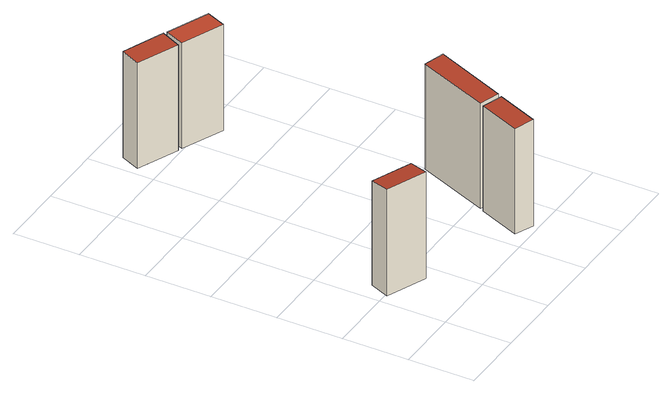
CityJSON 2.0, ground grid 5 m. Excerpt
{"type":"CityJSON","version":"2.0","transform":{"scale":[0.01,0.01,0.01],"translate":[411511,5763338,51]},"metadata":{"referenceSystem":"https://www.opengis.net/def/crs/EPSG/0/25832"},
"CityObjects":{
"building1":{"type":"Building","attributes":{"Gemeindeschluessel":"05515000","Geometrietyp2DReferenz":"3000","function":"51009_1610","roofType":"2100","measuredHeight":8.58},"geometry":[{"type":"Solid","lod":"2","boundaries":[[[[0,1,2,3]],[[4,5,1,0]],[[6,7,5,4]],[[3,2,7,6]],[[4,0,3,6]],[[1,5,7,2]]]],"semantics":{"surfaces":[{"type":"WallSurface"},{"type":"RoofSurface"},{"type":"GroundSurface"}],"values":[[0,0,0,0,1,2]]}}]},
"building2":{"type":"Building","attributes":{"Gemeindeschluessel":"05515000","Geometrietyp2DReferenz":"3000","function":"51009_1610","roofType":"2100","measuredHeight":8.55},"geometry":[{"type":"Solid","lod":"2","boundaries":[[[[8,9,10,11]],[[12,13,9,8]],[[14,15,13,12]],[[11,10,15,14]],[[12,8,11,14]],[[9,13,15,10]]]],"semantics":{"surfaces":[{"type":"WallSurface"},{"type":"RoofSurface"},{"type":"GroundSurface"}],"values":[[0,0,0,0,1,2]]}}]},
"building3":{"type":"Building","attributes":{"Gemeindeschluessel":"05515000","Geometrietyp2DReferenz":"3000","function":"51009_1610","roofType":"2100","measuredHeight":8.57},"geometry":[{"type":"Solid","lod":"2","boundaries":[[[[16,17,18,19]],[[20,21,17,16]],[[22,23,21,20]],[[19,18,23,22]],[[20,16,19,22]],[[17,21,23,18]]]],"semantics":{"surfaces":[{"type":"WallSurface"},{"type":"RoofSurface"},{"type":"GroundSurface"}],"values":[[0,0,0,0,1,2]]}}]},
"building4":{"type":"Building","attributes":{"Gemeindeschluessel":"05515000","Geometrietyp2DReferenz":"3000","function":"51009_1610","roofType":"2100","measuredHeight":8.59},"geometry":[{"type":"Solid","lod":"2","boundaries":[[[[24,25,26,27]],[[28,29,25,24]],[[30,31,29,28]],[[27,26,31,30]],[[28,24,27,30]],[[25,29,31,26]]]],"semantics":{"surfaces":[{"type":"WallSurface"},{"type":"RoofSurface"},{"type":"GroundSurface"}],"values":[[0,0,0,0,1,2]]}}]},
"building5":{"type":"Building","attributes":{"Gemeindeschluessel":"05515000","Geometrietyp2DReferenz":"3000","function":"51009_1610","roofType":"1000","measuredHeight":8.51},"geometry":[{"type":"Solid","lod":"2","boundaries":[[[[32,33,34,35]],[[36,37,33,32]],[[38,39,37,36]],[[35,34,39,38]],[[36,32,35,38]],[[33,37,39,34]]]],"semantics":{"surfaces":[{"type":"WallSurface"},{"type":"RoofSurface"},{"type":"GroundSurface"}],"values":[[0,0,0,0,1,2]]}}]}
},
"vertices":[
[385,364,938],[385,364,80],[446,510,80],[446,510,921],[80,490,938],[80,490,80],[141,637,921],[141,637,80],
[1398,359,936],[1398,359,81],[1254,419,81],[1254,419,927],[1268,43,936],[1268,43,81],[1124,103,927],[1124,103,81],
[884,2526,929],[884,2526,80],[946,2673,80],[946,2673,937],[569,2658,929],[569,2658,80],[630,2804,937],[630,2804,80],
[1637,935,940],[1637,935,81],[1497,993,81],[1497,993,927],[1410,388,940],[1410,388,81],[1271,446,927],[1271,446,81],
[1234,2380,933],[1234,2380,81],[1296,2527,81],[1296,2527,933],[914,2514,933],[914,2514,81],[975,2661,933],[975,2661,81]
]}
